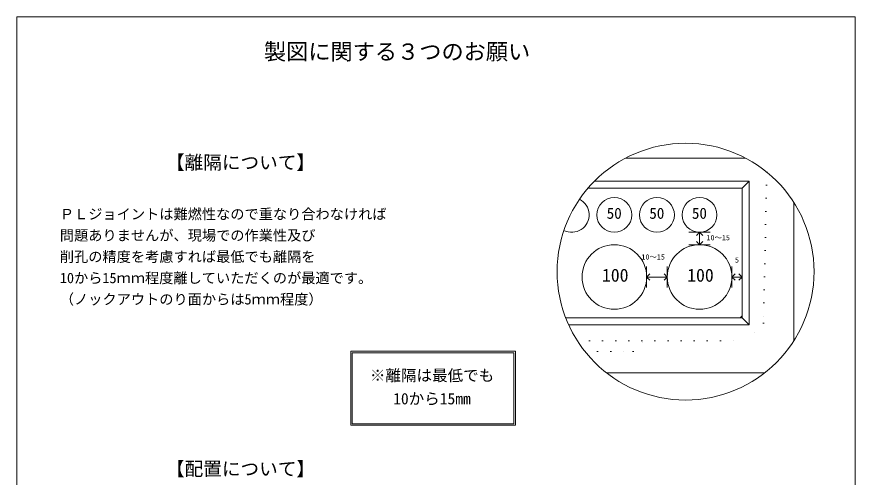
# Model space of a CAD drawing. Units: millimetres, scale not verified. Extents: x -6420 to 6420, y -3109 to 3109.
# Drawn here: x -6420 to -2340, y 867 to 3109 of the extents above; entities that cross this region are included whole.
import ezdxf
from ezdxf.enums import TextEntityAlignment as Align

# ---------------------------------------------------------------- set-up
doc = ezdxf.new("R2010")
doc.units = ezdxf.units.MM
doc.header["$LTSCALE"] = 20
doc.linetypes.add('DASHED1', pattern=[1.8, 1.2, -0.6])
doc.linetypes.add('USER5', pattern=[3.185, 0.01, -3.175])
for name, color, linetype, lineweight in [('0-2_waku', 7, 'Continuous', 18), ('0-3_gaikei', 7, 'Continuous', 18), ('0-4_kakure', 7, 'DASHED1', 5), ('0-5_sunpou', 7, 'Continuous', 5), ('0-7_hole', 7, 'Continuous', 18), ('0-8_uchigawa', 6, 'Continuous', 18), ('0-D_文字１', 7, 'Continuous', 18)]:
    doc.layers.add(name, color=color, linetype=linetype, lineweight=lineweight)
doc.styles.add('ＭＳ ゴシック', font='')
doc.styles.get('ＭＳ ゴシック').set_extended_font_data('MS Gothic')

# ---------------------------------------------------------------- blocks, each defined once
blk = doc.blocks.new('_Open90')
at = {"layer": '0-5_sunpou'}
blk.add_line((0, 0), (-1, 0), dxfattribs=at)
blk.add_lwpolyline([(-0.5, 0.5), (0, 0), (-0.5, -0.5)], dxfattribs=at)

msp = doc.modelspace()

# ---------------------------------------------------------------- linework, layer by layer
at = {"layer": '0-2_waku'}
for p, q in [((-6420.24, 3109.12), (-2340.24, 3109.12)), ((-6420.24, 3109.12), (-2340.24, 3109.12)), ((-6420.24, 3109.12), (-6420.24, -2590.88)), ((-2340.24, 3109.12), (-2340.24, -2590.88))]:
    msp.add_line(p, q, dxfattribs=at)
at = {"layer": '0-3_gaikei'}
for p, q in [((-2873.75, 2420.74), (-3457.92, 2420.74)), ((-2638.79, 1531.75), (-2638.79, 2204.25)), ((-3550.65, 1375.3), (-2781.02, 1375.3))]:
    msp.add_line(p, q, dxfattribs=at)
at = {"layer": '0-4_kakure', "linetype": 'USER5', "lineweight": 18}
for p, q in [((-3692.28, 1530.82), (-3633.34, 1530.82)), ((-3633.34, 1530.82), (-2873.02, 1530.82)), ((-3633.34, 1530.82), (-2873.02, 1530.82)), ((-3593.68, 1478.98), (-3597.87, 1416.14)), ((-3593.68, 1478.98), (-3455.44, 1478.98))]:
    msp.add_line(p, q, dxfattribs=at)
for points in [[(-2770.81, 2352.55), (-2786.62, 1617.22), (-2873.02, 1530.82)], [(-3593.68, 1478.98), (-3420.88, 1478.98), (-3369.04, 1530.82)]]:
    msp.add_lwpolyline(points, dxfattribs=at)
at = {"layer": '0-5_sunpou', "color": 150, "lineweight": 18}
for p, q in [((-3149.5, 2059.59), (-3045.82, 2059.59)), ((-3149.5, 1999.11), (-3045.82, 1999.11)), ((-3355.13, 1893.7), (-3355.13, 1790.02)), ((-3254.91, 1893.7), (-3254.91, 1790.02)), ((-2940.27, 1893.7), (-2940.27, 1790.02)), ((-2890.3, 1893.7), (-2890.3, 1790.02)), ((-3355.13, 1841.86), (-3254.91, 1841.86)), ((-2940.27, 1841.86), (-2890.3, 1841.86)), ((-2890.3, 1652.99), (-2899.85, 1643.14))]:
    msp.add_line(p, q, dxfattribs=at)
msp.add_circle((-3165.83, 1868), 625.17, dxfattribs=at)
at = {"layer": '0-7_hole'}
for centre, radius in [((-3512.38, 2144.26), 84.67), ((-3305.02, 2144.26), 84.67), ((-3097.66, 2144.26), 84.67), ((-3512.38, 1841.86), 157.25), ((-3097.66, 1841.86), 157.25)]:
    msp.add_circle(centre, radius, dxfattribs=at)
msp.add_arc((-3719.74, 2144.26), 84.67, 243.19936, 63.78529, dxfattribs=at)
at = {"layer": '0-8_uchigawa'}
for p, q in [((-3609.53, 2308.42), (-2855.74, 2308.42)), ((-2855.74, 1608.58), (-2855.74, 2308.42)), ((-3641.35, 2273.86), (-3633.34, 2273.86)), ((-2890.3, 1643.14), (-2890.3, 2273.86)), ((-3749.16, 1643.14), (-3633.34, 1643.14)), ((-3633.34, 1643.14), (-2890.3, 1643.14)), ((-2855.74, 1608.58), (-2890.3, 1643.14)), ((-3734.64, 1608.58), (-3633.34, 1608.58)), ((-3633.34, 1608.58), (-2855.74, 1608.58)), ((-4794.19, 1480.13), (-3994.19, 1480.13)), ((-4794.19, 1120.13), (-4794.19, 1480.13)), ((-4787.53, 1473.47), (-4000.86, 1473.47)), ((-4787.53, 1126.8), (-4787.53, 1473.47)), ((-4000.86, 1126.8), (-4000.86, 1473.47)), ((-3994.19, 1120.13), (-3994.19, 1480.13)), ((-4794.19, 1120.13), (-3994.19, 1120.13)), ((-4787.53, 1126.8), (-4000.86, 1126.8))]:
    msp.add_line(p, q, dxfattribs=at)
msp.add_lwpolyline([(-3633.34, 2273.86), (-2890.3, 2273.86), (-2855.74, 2308.42)], dxfattribs=at)

# ---------------------------------------------------------------- block references
at = {"layer": '0-5_sunpou', "xscale": 31.104, "yscale": 31.104}
for p, rotation in [((-3097.66, 2059.59), 90), ((-3097.66, 1999.11), 270), ((-3355.13, 1841.86), 180), ((-2940.27, 1841.86), 180)]:
    msp.add_blockref('_Open90', p, dxfattribs=dict(at, rotation=rotation))
for p in [(-3254.91, 1841.86), (-2890.3, 1841.86)]:
    msp.add_blockref('_Open90', p, dxfattribs=at)

# ---------------------------------------------------------------- texts
at = {"layer": '0-D_文字１', "style": 'ＭＳ ゴシック'}
for s, height, p in [('製図に関する３つのお願い', 79.18, (-5217.65, 2876.06)), ('【離隔について】', 66.51, (-5694.45, 2346.6)), ('ＰＬジョイントは難燃性なので重なり合わなければ', 50.67, (-6210.6, 2107.77)), ('50', 53.84, (-3549.69, 2109.11)), ('50', 53.84, (-3342.33, 2109.11)), ('50', 53.84, (-3134.97, 2109.11)), ('問題ありませんが、現場での作業性及び', 50.67, (-6210.6, 2004.09)), ('10～15', 25.34, (-3064.24, 2013.34)), ('削孔の精度を考慮すれば最低でも離隔を', 50.67, (-6210.6, 1900.41)), ('10～15', 25.34, (-3380.95, 1919.35)), ('5', 25.34, (-2925.39, 1904.64)), ('100', 63.34, (-3572.76, 1800.08)), ('100', 63.34, (-3158.04, 1800.08)), ('10から15ｍｍ程度離していただくのが最適です。', 50.67, (-6210.6, 1796.73)), ('（ノックアウトのり面からは5ｍｍ程度）', 50.67, (-6210.6, 1693.05)), ('※離隔は最低でも', 55.43, (-4701.83, 1318.51)), ('\u3000 10から15mm', 55.43, (-4701.83, 1205.11)), ('【配置について】', 66.51, (-5694.45, 854.8))]:
    msp.add_text(s, height=height, dxfattribs=at).set_placement(p, align=Align.BOTTOM_LEFT)

doc.saveas('drawing.dxf')
